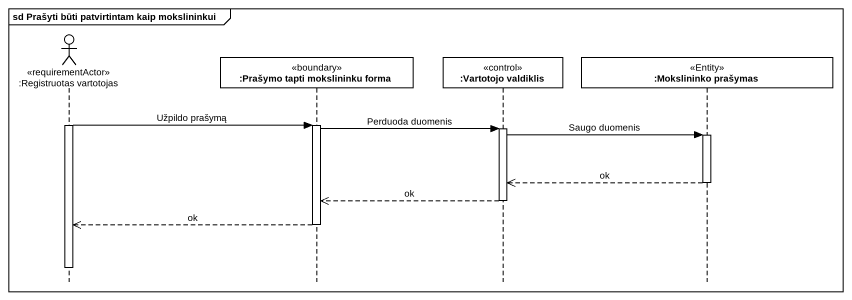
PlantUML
@startuml
mainframe sd Prašyti būti patvirtintam kaip mokslininkui
hide footbox
actor ":Registruotas vartotojas" as Registruotas_vartotojas <<requirementActor>>
participant ":Prašymo tapti mokslininku forma" as Prašymo_tapti_mokslininku <<boundary>>
participant ":Vartotojo valdiklis" as Vartotojo_valdiklis <<control>>
participant ":Mokslininko prašymas" as Mokslininko_prašymas <<Entity>>

activate Registruotas_vartotojas
Registruotas_vartotojas -> Prašymo_tapti_mokslininku : Užpildo prašymą
activate Prašymo_tapti_mokslininku
Prašymo_tapti_mokslininku -> Vartotojo_valdiklis : Perduoda duomenis
activate Vartotojo_valdiklis
Vartotojo_valdiklis -> Mokslininko_prašymas : Saugo duomenis
activate Mokslininko_prašymas
Mokslininko_prašymas -->> Vartotojo_valdiklis : ok
deactivate Mokslininko_prašymas
Vartotojo_valdiklis -->> Prašymo_tapti_mokslininku : ok
deactivate Vartotojo_valdiklis
Prašymo_tapti_mokslininku -->> Registruotas_vartotojas : ok
deactivate Prašymo_tapti_mokslininku
deactivate Registruotas_vartotojas
@enduml
